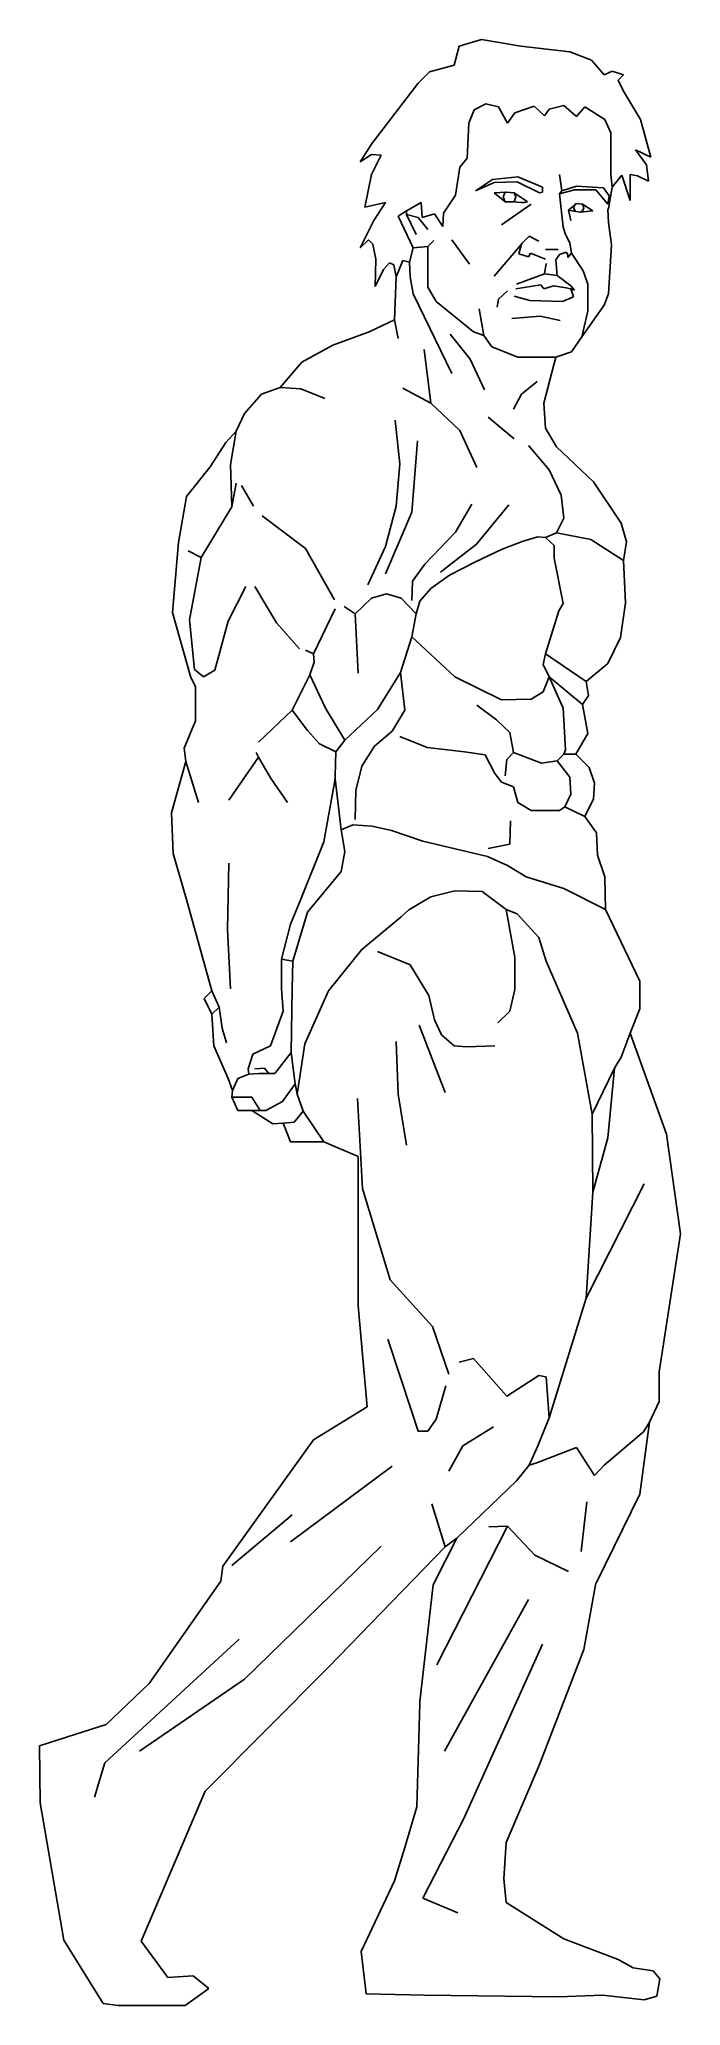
# Model space of a CAD drawing. Header units: millimetres. Extents: x 5017 to 5616, y 842 to 2678.
import ezdxf

# ---------------------------------------------------------------- set-up
doc = ezdxf.new("R2010")
doc.units = ezdxf.units.MM
doc.header["$MEASUREMENT"] = 0

msp = doc.modelspace()

# ---------------------------------------------------------------- linework, layer by layer
for p, q in [((5404.2, 2653.7), (5409, 2671.7)), ((5409, 2671.7), (5429.8, 2677.9)), ((5429.8, 2677.9), (5466.5, 2671.7)), ((5466.5, 2671.7), (5512.3, 2666.2)), ((5512.3, 2666.2), (5532.4, 2658.5)), ((5370.9, 2637.1), (5381.3, 2647.5)), ((5381.3, 2647.5), (5404.2, 2653.7)), ((5532.4, 2658.5), (5544.2, 2644.7)), ((5544.2, 2644.7), (5551.8, 2648.1)), ((5551.8, 2648.1), (5562.2, 2644.7)), ((5562.2, 2644.7), (5557.3, 2639.8)), ((5345.3, 2603.8), (5370.9, 2637.1)), ((5557.3, 2639.8), (5562.2, 2629.4)), ((5562.2, 2629.4), (5578.1, 2603.1)), ((5422.9, 2612.1), (5418, 2599.6)), ((5434, 2617.7), (5422.9, 2612.1)), ((5445.7, 2614.9), (5434, 2617.7)), ((5454.1, 2599.6), (5445.7, 2614.9)), ((5461, 2609.3), (5454.1, 2599.6)), ((5479, 2615.6), (5461, 2609.3)), ((5488.7, 2606.6), (5479, 2615.6)), ((5492.9, 2612.8), (5488.7, 2606.6)), ((5506.7, 2616.3), (5492.9, 2612.8)), ((5518.5, 2605.9), (5506.7, 2616.3)), ((5526.1, 2614.9), (5518.5, 2605.9)), ((5544.8, 2603.1), (5526.1, 2614.9)), ((5327.9, 2580.9), (5345.3, 2603.8)), ((5418, 2599.6), (5416.6, 2567.1)), ((5550.4, 2590.6), (5544.8, 2603.1)), ((5550.4, 2551.8), (5550.4, 2590.6)), ((5578.1, 2603.1), (5587.8, 2567.8)), ((5316.8, 2563.6), (5327.9, 2580.9)), ((5327.2, 2570.5), (5316.8, 2563.6)), ((5336.3, 2569.8), (5327.2, 2570.5)), ((5587.8, 2567.8), (5573.3, 2574.7)), ((5573.3, 2574.7), (5583.7, 2560.8)), ((5321, 2521.3), (5327.2, 2551.8)), ((5327.2, 2551.8), (5336.3, 2569.8)), ((5409.7, 2558.7), (5405.6, 2532.4)), ((5416.6, 2567.1), (5409.7, 2558.7)), ((5504.7, 2536.6), (5502.6, 2551.8)), ((5551.8, 2540), (5550.4, 2551.8)), ((5575.3, 2550.4), (5568.4, 2551.8)), ((5568.4, 2551.8), (5568.4, 2527.6)), ((5583.7, 2560.8), (5585.7, 2545.6)), ((5424.3, 2536.6), (5440.2, 2547)), ((5441.6, 2544.2), (5424.3, 2536.6)), ((5440.2, 2547), (5463.8, 2549.7)), ((5463.1, 2544.9), (5441.6, 2544.2)), ((5441.6, 2534.5), (5452.7, 2535.2)), ((5452, 2526.2), (5441.6, 2534.5)), ((5449.9, 2531), (5452, 2535.2)), ((5452, 2535.2), (5452.7, 2535.2)), ((5452.7, 2535.2), (5460.3, 2534.5)), ((5460.3, 2534.5), (5461.7, 2531)), ((5460.3, 2534.5), (5472.8, 2526.2)), ((5483.9, 2534.5), (5463.1, 2544.9)), ((5463.8, 2549.7), (5486.6, 2540)), ((5486.6, 2535.2), (5483.9, 2534.5)), ((5486.6, 2540), (5486.6, 2535.2)), ((5516.4, 2537.3), (5502.6, 2533.8)), ((5502.6, 2533.8), (5504.7, 2536.6)), ((5502.6, 2533.8), (5506, 2502.6)), ((5504.7, 2536.6), (5518.5, 2540.7)), ((5536.5, 2537.3), (5516.4, 2537.3)), ((5518.5, 2540.7), (5543.5, 2539.3)), ((5547.6, 2524.1), (5536.5, 2537.3)), ((5543.5, 2539.3), (5549, 2531.7)), ((5548.3, 2519.9), (5551.8, 2540)), ((5560.8, 2551.1), (5551.8, 2540)), ((5568.4, 2527.6), (5560.8, 2551.1)), ((5585.7, 2545.6), (5575.3, 2550.4)), ((5340.4, 2525.5), (5321, 2521.3)), ((5329.3, 2508.9), (5340.4, 2525.5)), ((5359.8, 2517.9), (5352.2, 2513)), ((5373.7, 2525.5), (5359.8, 2517.9)), ((5359.8, 2517.9), (5359.8, 2514.4)), ((5374.4, 2511.6), (5373.7, 2525.5)), ((5386.1, 2515.1), (5374.4, 2511.6)), ((5393.8, 2503.3), (5386.1, 2515.1)), ((5394.5, 2515.8), (5393.8, 2503.3)), ((5405.6, 2532.4), (5394.5, 2515.8)), ((5448.5, 2504.7), (5476.2, 2524.1)), ((5452, 2526.2), (5449.9, 2531)), ((5458.9, 2526.2), (5452, 2526.2)), ((5460.3, 2526.2), (5458.9, 2526.2)), ((5466.5, 2525.5), (5458.9, 2526.2)), ((5461.7, 2531), (5460.3, 2526.2)), ((5470, 2525.5), (5466.5, 2525.5)), ((5472.8, 2526.2), (5470, 2525.5)), ((5510.9, 2518.6), (5518.5, 2524.8)), ((5510.9, 2518.6), (5513, 2508.9)), ((5517.8, 2517.2), (5510.9, 2518.6)), ((5515.7, 2520.6), (5517.1, 2524.1)), ((5517.1, 2517.9), (5515.7, 2520.6)), ((5517.1, 2524.1), (5518.5, 2524.8)), ((5517.8, 2517.2), (5517.1, 2517.9)), ((5522, 2516.5), (5517.8, 2517.2)), ((5518.5, 2524.8), (5524.1, 2524.1)), ((5533.8, 2517.9), (5522, 2516.5)), ((5524.1, 2517.9), (5522, 2516.5)), ((5524.1, 2524.1), (5533.8, 2517.9)), ((5524.1, 2524.1), (5525.4, 2520.6)), ((5525.4, 2520.6), (5524.1, 2517.9)), ((5549, 2531.7), (5547.6, 2524.1)), ((5547.6, 2519.2), (5548.3, 2519.9)), ((5548.3, 2506.8), (5547.6, 2519.2)), ((5316.8, 2483.2), (5329.3, 2508.9)), ((5352.2, 2513), (5366.1, 2483.2)), ((5359.8, 2514.4), (5368.8, 2495.7)), ((5359.8, 2514.4), (5370.9, 2511.6)), ((5370.9, 2511.6), (5379.9, 2500.5)), ((5506, 2502.6), (5508.1, 2495.7)), ((5551.1, 2486), (5548.3, 2506.8)), ((5324.5, 2490.8), (5316.8, 2483.2)), ((5328.6, 2486.7), (5324.5, 2490.8)), ((5331.4, 2472.8), (5328.6, 2486.7)), ((5366.1, 2483.2), (5362.6, 2470)), ((5366.1, 2483.2), (5379.9, 2484.6)), ((5379.9, 2484.6), (5385.5, 2490.1)), ((5379.9, 2446.5), (5379.9, 2484.6)), ((5418.7, 2468), (5402.1, 2490.8)), ((5467.2, 2486.7), (5441.6, 2456.9)), ((5467.2, 2486.7), (5464.5, 2477.7)), ((5467.9, 2488.1), (5467.2, 2486.7)), ((5474.2, 2494.3), (5467.9, 2488.1)), ((5473.5, 2474.9), (5475.5, 2478.4)), ((5483.2, 2489.4), (5474.2, 2494.3)), ((5475.5, 2478.4), (5489.4, 2472.8)), ((5501.2, 2481.8), (5489.4, 2481.8)), ((5508.8, 2479.1), (5502.6, 2477)), ((5508.1, 2495.7), (5512.3, 2488.1)), ((5510.2, 2477), (5508.8, 2479.1)), ((5513.7, 2478.4), (5510.2, 2474.2)), ((5512.3, 2488.1), (5513.7, 2478.4)), ((5524.7, 2461.7), (5513.7, 2478.4)), ((5548.3, 2440.2), (5551.1, 2486)), ((5330.7, 2447.2), (5331.4, 2472.8)), ((5338.3, 2463.1), (5330.7, 2447.2)), ((5343.9, 2469.4), (5338.3, 2463.1)), ((5348, 2467.3), (5343.9, 2469.4)), ((5350.1, 2456.2), (5348, 2467.3)), ((5356.3, 2471.4), (5350.1, 2456.2)), ((5362.6, 2470), (5356.3, 2471.4)), ((5363.3, 2456.2), (5362.6, 2470)), ((5464.5, 2477.7), (5473.5, 2474.9)), ((5488.7, 2459), (5490.1, 2468.7)), ((5502.6, 2477), (5499.1, 2472.1)), ((5499.1, 2472.1), (5500.5, 2457.6)), ((5510.2, 2474.2), (5510.2, 2477)), ((5528.9, 2449.3), (5524.7, 2461.7)), ((5350.1, 2456.2), (5348.7, 2416)), ((5366.1, 2440.2), (5363.3, 2456.2)), ((5387.5, 2433.3), (5379.9, 2446.5)), ((5445.7, 2435.4), (5454.1, 2443)), ((5461.7, 2445.1), (5485.2, 2448.6)), ((5462.4, 2449.3), (5488.7, 2459)), ((5485.2, 2448.6), (5488, 2445.1)), ((5488, 2445.1), (5497, 2447.9)), ((5500.5, 2457.6), (5488.7, 2459)), ((5497, 2447.9), (5508.8, 2445.8)), ((5500.5, 2457.6), (5513, 2447.9)), ((5508.8, 2445.8), (5513, 2445.1)), ((5513, 2447.9), (5516.4, 2443.7)), ((5513, 2445.1), (5515.7, 2437.5)), ((5516.4, 2443.7), (5513, 2445.1)), ((5528.9, 2424.3), (5528.9, 2449.3)), ((5402.1, 2366.1), (5366.1, 2440.2)), ((5422.2, 2404.9), (5387.5, 2433.3)), ((5427.7, 2426.4), (5431.9, 2401.4)), ((5444.4, 2427.8), (5445.7, 2435.4)), ((5474.9, 2434), (5460.3, 2438.2)), ((5505.3, 2433.3), (5474.9, 2434)), ((5515.7, 2437.5), (5505.3, 2433.3)), ((5523.4, 2400.1), (5544.2, 2429.8)), ((5523.4, 2400.1), (5528.9, 2424.3)), ((5544.2, 2429.8), (5548.3, 2440.2)), ((5325.2, 2404.9), (5291.2, 2392.4)), ((5348.7, 2416), (5325.2, 2404.9)), ((5352.2, 2398.7), (5348.7, 2416)), ((5431.9, 2401.4), (5422.2, 2404.9)), ((5484.6, 2419.5), (5458.2, 2417.4)), ((5503.3, 2415.3), (5484.6, 2419.5)), ((5291.2, 2392.4), (5262.1, 2376.5)), ((5376.4, 2388.3), (5382.7, 2338.4)), ((5400.7, 2402.8), (5419.4, 2379.3)), ((5439.5, 2391), (5431.9, 2401.4)), ((5463.8, 2381.3), (5439.5, 2391)), ((5513.7, 2386.2), (5523.4, 2400.1)), ((5262.1, 2376.5), (5242, 2352.9)), ((5419.4, 2379.3), (5432.6, 2350.8)), ((5499.1, 2381.3), (5463.8, 2381.3)), ((5488, 2338.4), (5499.1, 2381.3)), ((5499.1, 2381.3), (5513.7, 2386.2)), ((5242, 2352.9), (5224.7, 2346.7)), ((5261.4, 2351.5), (5242, 2352.9)), ((5283.6, 2342.5), (5261.4, 2351.5)), ((5382.7, 2338.4), (5356.3, 2352.2)), ((5467.2, 2346.7), (5481.8, 2358.5)), ((5224.7, 2346.7), (5208.7, 2328.7)), ((5409.7, 2312.7), (5382.7, 2338.4)), ((5459.6, 2332.8), (5467.2, 2346.7)), ((5489.4, 2314.8), (5488, 2338.4)), ((5208.7, 2328.7), (5201.1, 2312)), ((5349.4, 2322.4), (5353.6, 2281.5)), ((5436, 2325.2), (5460.3, 2305.1)), ((5499.8, 2297.5), (5489.4, 2314.8)), ((5191.4, 2301.6), (5176.9, 2278.8)), ((5201.1, 2312), (5191.4, 2301.6)), ((5195.6, 2280.9), (5201.1, 2312)), ((5370.2, 2303), (5364.7, 2236.5)), ((5425.6, 2278.1), (5409.7, 2312.7)), ((5473.5, 2298.9), (5492.9, 2276)), ((5534.4, 2264.9), (5499.8, 2297.5)), ((5176.9, 2278.8), (5154.7, 2251.1)), ((5197, 2241.4), (5195.6, 2280.9)), ((5353.6, 2281.5), (5350.1, 2242)), ((5201.1, 2263.5), (5197, 2241.4)), ((5217.1, 2242), (5206, 2261.5)), ((5492.9, 2276), (5504, 2252.4)), ((5560.1, 2226.1), (5534.4, 2264.9)), ((5154.7, 2251.1), (5147.1, 2208.1)), ((5197, 2241.4), (5168.5, 2194.2)), ((5350.1, 2242), (5340.4, 2204.6)), ((5405.6, 2217.8), (5420.8, 2244.1)), ((5425, 2206.7), (5455.4, 2243.4)), ((5504, 2252.4), (5506.7, 2231)), ((5265.6, 2202.5), (5225.4, 2233)), ((5364.7, 2236.5), (5340.4, 2179)), ((5506.7, 2231), (5499.8, 2217.1)), ((5564.9, 2208.8), (5560.1, 2226.1)), ((5147.1, 2208.1), (5141.5, 2142.9)), ((5340.4, 2204.6), (5323.8, 2168.6)), ((5377.1, 2188), (5405.6, 2217.8)), ((5391.7, 2180.4), (5425, 2206.7)), ((5468.6, 2209.5), (5449.2, 2201.9)), ((5482.5, 2213.6), (5468.6, 2209.5)), ((5489.4, 2212.9), (5482.5, 2213.6)), ((5499.8, 2217.1), (5489.4, 2212.9)), ((5489.4, 2212.9), (5497.7, 2205.3)), ((5497.7, 2205.3), (5497.7, 2193.5)), ((5531.7, 2210.9), (5499.8, 2217.1)), ((5562.2, 2191.5), (5531.7, 2210.9)), ((5562.2, 2191.5), (5564.9, 2208.8)), ((5156.1, 2200.5), (5168.5, 2194.2)), ((5168.5, 2194.2), (5157.5, 2136)), ((5292.6, 2154.7), (5265.6, 2202.5)), ((5365.4, 2172.1), (5377.1, 2188)), ((5424.3, 2190.1), (5400, 2177.6)), ((5449.2, 2201.9), (5424.3, 2190.1)), ((5497.7, 2193.5), (5506, 2151.3)), ((5564.2, 2152), (5562.2, 2191.5)), ((5193.5, 2134.6), (5210.1, 2167.2)), ((5218.4, 2167.2), (5238.5, 2133.2)), ((5364.7, 2154), (5365.4, 2172.1)), ((5400, 2177.6), (5382.7, 2165.1)), ((5312, 2141.6), (5301.6, 2148.5)), ((5327.2, 2156.1), (5312, 2141.6)), ((5341.1, 2160.3), (5327.2, 2156.1)), ((5355, 2156.1), (5341.1, 2160.3)), ((5368.8, 2141.6), (5355, 2156.1)), ((5372.3, 2153.3), (5368.8, 2141.6)), ((5382.7, 2165.1), (5372.3, 2153.3)), ((5506, 2151.3), (5501.9, 2144.3)), ((5559.4, 2119.4), (5564.2, 2152)), ((5141.5, 2142.9), (5158.8, 2082)), ((5157.5, 2136), (5162.3, 2089.6)), ((5181, 2088.9), (5193.5, 2134.6)), ((5238.5, 2133.2), (5260, 2109)), ((5273.2, 2104.1), (5293.3, 2146.4)), ((5312, 2141.6), (5314.8, 2086.1)), ((5368.8, 2141.6), (5364.7, 2120.1)), ((5501.9, 2144.3), (5489.4, 2104.1)), ((5354.3, 2086.8), (5364.7, 2120.1)), ((5364.7, 2120.1), (5404.9, 2082.7)), ((5547.6, 2095.1), (5559.4, 2119.4)), ((5265.6, 2107.6), (5273.2, 2104.1)), ((5273.9, 2096.5), (5269.7, 2084.7)), ((5273.2, 2104.1), (5273.9, 2096.5)), ((5489.4, 2104.1), (5487.3, 2094.4)), ((5487.3, 2094.4), (5492.9, 2082.7)), ((5527.5, 2078.5), (5489.4, 2104.1)), ((5527.5, 2078.5), (5547.6, 2095.1)), ((5158.8, 2082), (5163, 2073.6)), ((5162.3, 2089.6), (5170.6, 2082.7)), ((5170.6, 2082.7), (5181, 2088.9)), ((5269.7, 2084.7), (5253.1, 2051.5)), ((5284.3, 2053.6), (5269.7, 2084.7)), ((5354.3, 2086.8), (5332.8, 2052.2)), ((5358.4, 2051.5), (5354.3, 2086.8)), ((5404.9, 2082.7), (5448.5, 2061.2)), ((5487.3, 2068.8), (5492.9, 2082.7)), ((5492.9, 2082.7), (5524.1, 2057)), ((5492.9, 2082.7), (5506, 2053.6)), ((5529.6, 2065.3), (5527.5, 2078.5)), ((5163, 2073.6), (5163, 2041.8)), ((5443.7, 2042.5), (5425.6, 2056.3)), ((5448.5, 2061.2), (5476.2, 2061.9)), ((5476.2, 2061.9), (5487.3, 2068.8)), ((5524.1, 2057), (5529.6, 2065.3)), ((5528.9, 2030), (5524.1, 2057)), ((5163, 2041.8), (5152.6, 2016.1)), ((5253.1, 2051.5), (5221.9, 2021.7)), ((5253.1, 2051.5), (5267.6, 2032.8)), ((5302.3, 2023.8), (5284.3, 2053.6)), ((5332.8, 2052.2), (5302.3, 2023.8)), ((5346.6, 2032.1), (5358.4, 2051.5)), ((5456.1, 2030.7), (5443.7, 2042.5)), ((5506, 2053.6), (5508.1, 2014.7)), ((5267.6, 2032.8), (5278.7, 2020.3)), ((5278.7, 2020.3), (5267.6, 2032.8)), ((5278.7, 2020.3), (5294, 2012.7)), ((5294, 2012.7), (5302.3, 2023.8)), ((5330, 2018.2), (5346.6, 2032.1)), ((5379.2, 2016.8), (5353.6, 2027.2)), ((5459.6, 2012), (5456.1, 2030.7)), ((5517.8, 2010.6), (5528.9, 2030)), ((5154, 2003.7), (5140.8, 1955.8)), ((5152.6, 2016.1), (5154, 2003.7)), ((5154, 2003.7), (5165.8, 1965.5)), ((5221.9, 2007.8), (5194.2, 1967.6)), ((5219.8, 2012), (5221.9, 2007.8)), ((5233, 1988.4), (5221.9, 2007.8)), ((5294, 2012.7), (5293.3, 1990.5)), ((5318.2, 1999.5), (5330, 2018.2)), ((5413.9, 2012.7), (5379.2, 2016.8)), ((5433.3, 2009.9), (5413.9, 2012.7)), ((5442.3, 1992.6), (5433.3, 2009.9)), ((5453.4, 2005.7), (5452, 1990.5)), ((5459.6, 2012), (5453.4, 2005.7)), ((5485.9, 2002.3), (5459.6, 2012)), ((5500.5, 2004.3), (5485.9, 2002.3)), ((5506.7, 2010.6), (5500.5, 2004.3)), ((5500.5, 2004.3), (5512.3, 1989.1)), ((5508.1, 2014.7), (5506.7, 2010.6)), ((5506.7, 2010.6), (5517.8, 2010.6)), ((5530.3, 1998.1), (5517.8, 2010.6)), ((5248.9, 1965.5), (5233, 1988.4)), ((5282.9, 1928.8), (5293.3, 1987.7)), ((5293.3, 1990.5), (5293.3, 1987.7)), ((5293.3, 1987.7), (5298.8, 1939.9)), ((5312.7, 1976.6), (5318.2, 1999.5)), ((5448.5, 1984.3), (5442.3, 1992.6)), ((5459.6, 1980.1), (5448.5, 1984.3)), ((5512.3, 1989.1), (5513, 1973.2)), ((5535.1, 1983.6), (5530.3, 1998.1)), ((5534.4, 1969), (5535.1, 1983.6)), ((5312, 1949.6), (5312.7, 1976.6)), ((5463.8, 1965.5), (5459.6, 1980.1)), ((5476.2, 1957.9), (5463.8, 1965.5)), ((5513, 1973.2), (5507.4, 1961.4)), ((5526.1, 1952.4), (5534.4, 1969)), ((5140.8, 1955.8), (5142.2, 1917.7)), ((5456.1, 1926.7), (5456.8, 1948.2)), ((5502.6, 1957.9), (5476.2, 1957.9)), ((5507.4, 1961.4), (5502.6, 1957.9)), ((5507.4, 1961.4), (5526.1, 1952.4)), ((5537.2, 1937.1), (5526.1, 1952.4)), ((5259.3, 1870.6), (5282.9, 1928.8)), ((5298.8, 1939.9), (5309.9, 1944.7)), ((5302.3, 1919.8), (5298.8, 1939.9)), ((5309.9, 1944.7), (5327.9, 1943.4)), ((5327.9, 1943.4), (5346, 1939.2)), ((5346, 1939.2), (5375.1, 1929.5)), ((5375.1, 1929.5), (5435.4, 1915)), ((5537.9, 1916.3), (5537.2, 1937.1)), ((5142.2, 1917.7), (5154.7, 1874.8)), ((5298.8, 1901.1), (5302.3, 1919.8)), ((5435.4, 1915), (5454.1, 1906.6)), ((5436, 1922.6), (5456.1, 1926.7)), ((5544.8, 1896.2), (5537.9, 1916.3)), ((5194.2, 1908.7), (5192.8, 1847)), ((5267.6, 1863), (5298.8, 1901.1)), ((5454.1, 1906.6), (5471.4, 1896.2)), ((5471.4, 1896.2), (5506.7, 1885.2)), ((5545.5, 1865.7), (5544.8, 1896.2)), ((5154.7, 1874.8), (5178.2, 1789.5)), ((5382.7, 1877.5), (5361.9, 1865.1)), ((5404.9, 1883.1), (5382.7, 1877.5)), ((5430.5, 1882.4), (5404.9, 1883.1)), ((5452.7, 1865.7), (5430.5, 1882.4)), ((5506.7, 1885.2), (5545.5, 1865.7)), ((5251.7, 1851.9), (5259.3, 1870.6)), ((5253.8, 1817.2), (5267.6, 1863)), ((5355, 1858.8), (5318.2, 1828.3)), ((5361.9, 1865.1), (5355, 1858.8)), ((5454.1, 1858.8), (5452.7, 1865.7)), ((5463.1, 1861.6), (5452.7, 1865.7)), ((5461, 1820.7), (5454.1, 1858.8)), ((5483.2, 1839.4), (5463.1, 1861.6)), ((5577.4, 1798.5), (5545.5, 1865.7)), ((5192.8, 1847), (5195.6, 1791.6)), ((5243.4, 1819.3), (5251.7, 1851.9)), ((5490.1, 1817.2), (5483.2, 1839.4)), ((5253.8, 1817.2), (5243.4, 1819.3)), ((5243.4, 1819.3), (5243.4, 1791.6)), ((5318.2, 1828.3), (5287, 1789.5)), ((5332.8, 1826.2), (5363.3, 1813.8)), ((5461, 1790.9), (5461, 1820.7)), ((5253.1, 1791.6), (5253.8, 1817.2)), ((5363.3, 1813.8), (5380.6, 1785.4)), ((5519.2, 1750), (5490.1, 1817.2)), ((5178.2, 1789.5), (5171.3, 1782.6)), ((5171.3, 1782.6), (5178.2, 1768)), ((5178.2, 1789.5), (5185.2, 1774.3)), ((5243.4, 1791.6), (5244.8, 1770.8)), ((5252.4, 1732), (5253.1, 1791.6)), ((5287, 1789.5), (5264.9, 1740.3)), ((5380.6, 1785.4), (5386.1, 1762.5)), ((5456.1, 1770.8), (5461, 1790.9)), ((5577.4, 1772.9), (5577.4, 1798.5)), ((5178.2, 1768), (5185.2, 1774.3)), ((5178.2, 1768), (5180.3, 1738.2)), ((5185.2, 1774.3), (5187.9, 1754.9)), ((5244.8, 1770.8), (5233, 1738.2)), ((5386.1, 1762.5), (5392.4, 1748.6)), ((5445.1, 1759.7), (5456.1, 1770.8)), ((5568.4, 1750), (5577.4, 1772.9)), ((5187.9, 1754.9), (5192.1, 1741)), ((5395.8, 1694.6), (5371.6, 1757.6)), ((5392.4, 1748.6), (5404.2, 1738.2)), ((5533.1, 1674.5), (5519.2, 1750)), ((5568.4, 1750), (5560.1, 1727.8)), ((5602.4, 1655.8), (5568.4, 1750)), ((5180.3, 1738.2), (5193.5, 1707.7)), ((5216.4, 1730.6), (5212.2, 1716.8)), ((5233, 1738.2), (5216.4, 1730.6)), ((5237.2, 1712.6), (5252.4, 1732)), ((5252.4, 1732), (5237.2, 1712.6)), ((5255.9, 1702.9), (5252.4, 1732)), ((5264.9, 1740.3), (5257.9, 1693.2)), ((5352.2, 1693.2), (5350.1, 1742.4)), ((5404.2, 1738.2), (5415.9, 1737.5)), ((5415.9, 1737.5), (5442.3, 1738.2)), ((5560.1, 1727.8), (5553.9, 1717.4)), ((5193.5, 1707.7), (5197.7, 1696.7)), ((5202.5, 1707.7), (5197.7, 1696.7)), ((5212.9, 1711.9), (5202.5, 1707.7)), ((5212.2, 1716.8), (5212.9, 1711.9)), ((5212.9, 1711.9), (5222.6, 1712.6)), ((5222.6, 1712.6), (5212.9, 1711.9)), ((5227.5, 1717.4), (5218.4, 1716.8)), ((5218.4, 1716.8), (5227.5, 1717.4)), ((5222.6, 1712.6), (5231.6, 1712.6)), ((5231.6, 1712.6), (5222.6, 1712.6)), ((5231.6, 1712.6), (5227.5, 1717.4)), ((5227.5, 1717.4), (5231.6, 1712.6)), ((5231.6, 1712.6), (5237.2, 1712.6)), ((5237.2, 1712.6), (5231.6, 1712.6)), ((5231.6, 1712.6), (5237.2, 1712.6)), ((5553.9, 1717.4), (5533.1, 1674.5)), ((5547.6, 1652.3), (5553.9, 1717.4)), ((5197.7, 1696.7), (5197, 1690.4)), ((5197, 1690.4), (5215.7, 1690.4)), ((5215.7, 1690.4), (5197, 1690.4)), ((5197, 1690.4), (5202.5, 1677.9)), ((5215.7, 1690.4), (5223.3, 1677.9)), ((5223.3, 1677.9), (5215.7, 1690.4)), ((5244.1, 1686.3), (5255.9, 1702.9)), ((5255.9, 1702.9), (5244.1, 1686.3)), ((5257.9, 1693.2), (5255.9, 1702.9)), ((5263.5, 1677.3), (5257.9, 1693.2)), ((5314.1, 1689), (5318.9, 1605.2)), ((5359.8, 1645.4), (5352.2, 1693.2)), ((5202.5, 1677.9), (5215.7, 1677.9)), ((5223.3, 1677.9), (5215.7, 1677.9)), ((5215.7, 1677.9), (5235.1, 1665.5)), ((5215.7, 1677.9), (5223.3, 1677.9)), ((5223.3, 1677.9), (5228.8, 1677.9)), ((5228.8, 1677.9), (5223.3, 1677.9)), ((5228.8, 1677.9), (5223.3, 1677.9)), ((5228.8, 1677.9), (5244.1, 1686.3)), ((5244.1, 1686.3), (5228.8, 1677.9)), ((5244.1, 1686.3), (5228.8, 1677.9)), ((5255.2, 1666.9), (5263.5, 1677.3)), ((5263.5, 1677.3), (5255.2, 1666.9)), ((5282.9, 1648.8), (5263.5, 1677.3)), ((5533.1, 1674.5), (5533.8, 1601.7)), ((5235.1, 1665.5), (5244.8, 1666.2)), ((5244.8, 1666.2), (5255.2, 1666.9)), ((5255.2, 1666.9), (5244.8, 1666.2)), ((5244.8, 1666.2), (5251.7, 1648.8)), ((5533.8, 1601.7), (5547.6, 1652.3)), ((5615.5, 1562.9), (5602.4, 1655.8)), ((5251.7, 1648.8), (5282.9, 1648.8)), ((5282.9, 1648.8), (5314.8, 1635)), ((5314.8, 1635), (5314.8, 1495.7)), ((5318.9, 1605.2), (5344.6, 1519.9)), ((5581.6, 1609.3), (5527.5, 1502.6)), ((5533.8, 1601.7), (5527.5, 1502.6)), ((5595.4, 1434), (5615.5, 1562.9)), ((5344.6, 1519.9), (5384.1, 1476.3)), ((5314.8, 1495.7), (5323.1, 1401.4)), ((5527.5, 1502.6), (5492.9, 1391)), ((5384.1, 1476.3), (5399.3, 1431.9)), ((5364.7, 1396.6), (5342.5, 1464.5)), ((5422.2, 1446.5), (5409, 1443)), ((5453.4, 1411.1), (5422.2, 1446.5)), ((5595.4, 1406.3), (5595.4, 1434)), ((5396.5, 1420.8), (5387.5, 1389.7)), ((5483.2, 1430.5), (5453.4, 1411.1)), ((5490.1, 1429.2), (5483.2, 1430.5)), ((5492.9, 1391), (5490.1, 1429.2)), ((5323.1, 1401.4), (5273.2, 1370.3)), ((5370.9, 1378.6), (5364.7, 1396.6)), ((5586.4, 1386.9), (5595.4, 1406.3)), ((5379.9, 1378.6), (5370.9, 1378.6)), ((5387.5, 1389.7), (5379.9, 1378.6)), ((5412.5, 1364.7), (5440.9, 1382.7)), ((5482.5, 1364.7), (5492.9, 1391)), ((5580.9, 1377.9), (5544.2, 1346.7)), ((5577.4, 1319.7), (5586.4, 1386.9)), ((5586.4, 1386.9), (5580.9, 1377.9)), ((5273.2, 1370.3), (5188.6, 1252.4)), ((5399.3, 1341.1), (5412.5, 1364.7)), ((5474.2, 1346.7), (5482.5, 1364.7)), ((5518.5, 1363.3), (5480.4, 1348.8)), ((5535.1, 1337), (5518.5, 1363.3)), ((5346.6, 1346), (5251.7, 1275.3)), ((5462.4, 1332.1), (5474.2, 1346.7)), ((5480.4, 1348.8), (5474.2, 1346.7)), ((5544.2, 1346.7), (5535.1, 1337)), ((5406.9, 1278.8), (5462.4, 1332.1)), ((5383.4, 1310.7), (5395.8, 1270.5)), ((5522.7, 1266.3), (5528.2, 1312.7)), ((5537.2, 1237.2), (5577.4, 1319.7)), ((5197, 1253.1), (5253.1, 1300.3)), ((5388.2, 1160.3), (5454.1, 1289.9)), ((5454.1, 1289.9), (5436.7, 1289.2)), ((5479.7, 1262.8), (5454.1, 1289.9)), ((5208.7, 1147.1), (5336.3, 1271.2)), ((5287, 1158.2), (5395.8, 1270.5)), ((5406.9, 1278.8), (5384.8, 1235.1)), ((5395.8, 1270.5), (5406.9, 1278.8)), ((5188.6, 1252.4), (5186.6, 1238.6)), ((5510.9, 1247.6), (5479.7, 1262.8)), ((5186.6, 1238.6), (5120, 1142.9)), ((5384.8, 1235.1), (5372.3, 1126.3)), ((5525.4, 1174.8), (5536.5, 1236.5)), ((5536.5, 1236.5), (5537.2, 1237.2)), ((5473.5, 1221.3), (5395.2, 1079.9)), ((5203.9, 1184.5), (5078.5, 1068.8)), ((5486.6, 1179.7), (5413.2, 1016.8)), ((5172, 1042.5), (5287, 1158.2)), ((5483.9, 1067.4), (5525.4, 1174.8)), ((5120, 1142.9), (5079.8, 1104.8)), ((5111, 1079.9), (5208.7, 1147.1)), ((5372.3, 1124.2), (5369.5, 1027.9)), ((5372.3, 1126.3), (5372.3, 1124.2)), ((5079.8, 1104.8), (5051.4, 1095.8)), ((5051.4, 1095.8), (5017.5, 1084.7)), ((5017.5, 1084.7), (5018.2, 1031.4)), ((5078.5, 1068.8), (5068.8, 1036.9)), ((5452.7, 994.6), (5483.9, 1067.4)), ((5018.2, 1031.4), (5040.3, 903.2)), ((5112.4, 902.5), (5172, 1042.5)), ((5369.5, 1027.9), (5358.4, 989.8)), ((5413.2, 1016.8), (5375.1, 942.7)), ((5450.6, 960.7), (5452.7, 994.6)), ((5358.4, 989.8), (5348.7, 958.6)), ((5348.7, 958.6), (5317.5, 892.8)), ((5452.7, 938.5), (5450.6, 960.7)), ((5375.1, 942.7), (5407.6, 928.8)), ((5506.7, 904.6), (5452.7, 938.5)), ((5040.3, 903.2), (5077.1, 844.3)), ((5137.4, 868.5), (5112.4, 902.5)), ((5557.3, 885.2), (5506.7, 904.6)), ((5317.5, 892.8), (5322.4, 853.3)), ((5571.2, 877.5), (5557.3, 885.2)), ((5160.9, 869.9), (5137.4, 868.5)), ((5175.5, 858.1), (5160.9, 869.9)), ((5589.9, 874.8), (5571.2, 877.5)), ((5596.1, 867.1), (5589.9, 874.8)), ((5593.4, 851.2), (5596.1, 867.1)), ((5153.3, 842.2), (5175.5, 858.1)), ((5322.4, 853.3), (5376.4, 851.9)), ((5376.4, 851.9), (5501.9, 850.5)), ((5501.9, 850.5), (5542.8, 851.9)), ((5542.8, 851.9), (5581.6, 847.7)), ((5581.6, 847.7), (5593.4, 851.2)), ((5077.1, 844.3), (5090.9, 842.2)), ((5090.9, 842.2), (5153.3, 842.2))]:
    msp.add_line(p, q)

doc.saveas('drawing.dxf')
